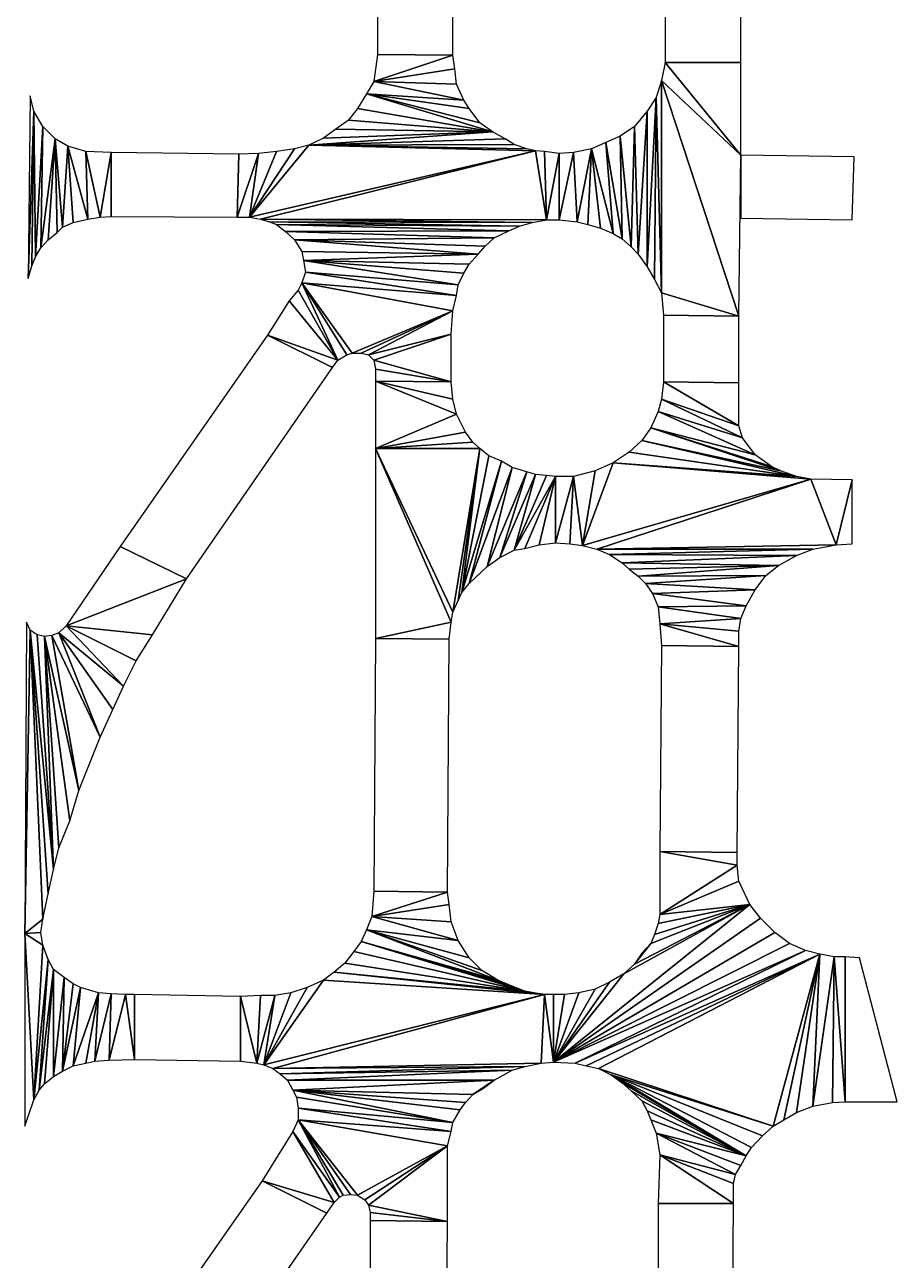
# Model space of a CAD drawing. Extents: x -35426929 to -35396731, y 11996534 to 12011444.
# Drawn here: x -35415083 to -35413733, y 12005735 to 12007647 of the extents above; entities that cross this region are included whole.
import ezdxf

# ---------------------------------------------------------------- set-up
doc = ezdxf.new("R2010")
doc.units = 0

msp = doc.modelspace()

# ---------------------------------------------------------------- linework, layer by layer
at = {"layer": 'mg_to_dxf', "color": 52}
for points in [[(-35414537.46, 12007703.58), (-35414537.46, 12007600.57), (-35414420.53, 12007599.18), (-35414420.53, 12007702.19)], [(-35414092.01, 12007692.44), (-35414092.01, 12007588.04), (-35413975.08, 12007588.04), (-35413975.08, 12007692.44)], [(-35414543.03, 12007558.81), (-35414543.03, 12007558.81), (-35414420.53, 12007599.18), (-35414537.46, 12007600.57)], [(-35414543.03, 12007558.81), (-35414543.03, 12007558.81), (-35414417.74, 12007578.29), (-35414420.53, 12007599.18)], [(-35414097.57, 12007560.2), (-35414097.57, 12007560.2), (-35413975.08, 12007444.66), (-35414092.01, 12007588.04)], [(-35414092.01, 12007588.04), (-35414092.01, 12007588.04), (-35413975.08, 12007444.66), (-35413975.08, 12007588.04)], [(-35414414.96, 12007554.63), (-35414414.96, 12007554.63), (-35414417.74, 12007578.29), (-35414543.03, 12007558.81)], [(-35414403.82, 12007529.57), (-35414403.82, 12007529.57), (-35414543.03, 12007558.81), (-35414554.16, 12007539.32)], [(-35414403.82, 12007529.57), (-35414403.82, 12007529.57), (-35414414.96, 12007554.63), (-35414543.03, 12007558.81)], [(-35414105.93, 12007533.75), (-35414105.93, 12007533.75), (-35414097.57, 12007231.68), (-35414097.57, 12007560.2)], [(-35414097.57, 12007560.2), (-35414097.57, 12007560.2), (-35413977.86, 12007195.48), (-35413975.08, 12007444.66)], [(-35414097.57, 12007231.68), (-35414097.57, 12007231.68), (-35413977.86, 12007195.48), (-35414097.57, 12007560.2)], [(-35415069.22, 12007512.87), (-35415069.22, 12007512.87), (-35415074.78, 12007536.53), (-35415077.57, 12007253.95)], [(-35414359.28, 12007480.85), (-35414359.28, 12007480.85), (-35414554.16, 12007539.32), (-35414568.08, 12007517.05)], [(-35414395.47, 12007517.05), (-35414395.47, 12007517.05), (-35414403.82, 12007529.57), (-35414554.16, 12007539.32)], [(-35414378.77, 12007494.77), (-35414378.77, 12007494.77), (-35414395.47, 12007517.05), (-35414554.16, 12007539.32)], [(-35414359.28, 12007480.85), (-35414359.28, 12007480.85), (-35414378.77, 12007494.77), (-35414554.16, 12007539.32)], [(-35414119.85, 12007272.05), (-35414119.85, 12007272.05), (-35414105.93, 12007533.75), (-35414119.85, 12007512.87)], [(-35414119.85, 12007272.05), (-35414119.85, 12007272.05), (-35414108.71, 12007252.56), (-35414105.93, 12007533.75)], [(-35414108.71, 12007252.56), (-35414108.71, 12007252.56), (-35414097.57, 12007231.68), (-35414105.93, 12007533.75)], [(-35415069.22, 12007512.87), (-35415069.22, 12007512.87), (-35415077.57, 12007253.95), (-35415072, 12007273.44)], [(-35415066.43, 12007287.36), (-35415066.43, 12007287.36), (-35415069.22, 12007512.87), (-35415072, 12007273.44)], [(-35415055.3, 12007489.2), (-35415055.3, 12007489.2), (-35415069.22, 12007512.87), (-35415066.43, 12007287.36)], [(-35414359.28, 12007480.85), (-35414359.28, 12007480.85), (-35414568.08, 12007517.05), (-35414582, 12007498.95)], [(-35414133.77, 12007291.54), (-35414133.77, 12007291.54), (-35414119.85, 12007512.87), (-35414139.34, 12007489.2)], [(-35414133.77, 12007291.54), (-35414133.77, 12007291.54), (-35414119.85, 12007272.05), (-35414119.85, 12007512.87)], [(-35415066.43, 12007287.36), (-35415066.43, 12007287.36), (-35415058.08, 12007301.28), (-35415055.3, 12007489.2)], [(-35415035.81, 12007469.72), (-35415035.81, 12007469.72), (-35415055.3, 12007489.2), (-35415058.08, 12007301.28)], [(-35414359.28, 12007480.85), (-35414359.28, 12007480.85), (-35414601.49, 12007485.03), (-35414620.98, 12007471.11)], [(-35414359.28, 12007480.85), (-35414359.28, 12007480.85), (-35414582, 12007498.95), (-35414601.49, 12007485.03)], [(-35414144.9, 12007302.67), (-35414144.9, 12007302.67), (-35414139.34, 12007489.2), (-35414161.61, 12007473.89)], [(-35414144.9, 12007302.67), (-35414144.9, 12007302.67), (-35414133.77, 12007291.54), (-35414139.34, 12007489.2)], [(-35415046.94, 12007313.81), (-35415046.94, 12007313.81), (-35415035.81, 12007469.72), (-35415058.08, 12007301.28)], [(-35415046.94, 12007313.81), (-35415046.94, 12007313.81), (-35415033.02, 12007324.94), (-35415035.81, 12007469.72)], [(-35415024.67, 12007333.3), (-35415024.67, 12007333.3), (-35415016.32, 12007458.58), (-35415035.81, 12007469.72)], [(-35415035.81, 12007469.72), (-35415035.81, 12007469.72), (-35415033.02, 12007324.94), (-35415024.67, 12007333.3)], [(-35414643.25, 12007459.97), (-35414643.25, 12007459.97), (-35414359.28, 12007480.85), (-35414620.98, 12007471.11)], [(-35414643.25, 12007459.97), (-35414643.25, 12007459.97), (-35414339.79, 12007469.72), (-35414359.28, 12007480.85)], [(-35414325.87, 12007461.36), (-35414325.87, 12007461.36), (-35414339.79, 12007469.72), (-35414643.25, 12007459.97)], [(-35414158.82, 12007315.2), (-35414158.82, 12007315.2), (-35414161.61, 12007473.89), (-35414183.88, 12007464.15)], [(-35414158.82, 12007315.2), (-35414158.82, 12007315.2), (-35414144.9, 12007302.67), (-35414161.61, 12007473.89)], [(-35415024.67, 12007333.3), (-35415024.67, 12007333.3), (-35415007.97, 12007340.26), (-35415016.32, 12007458.58)], [(-35414985.69, 12007345.82), (-35414985.69, 12007345.82), (-35414988.48, 12007450.23), (-35415016.32, 12007458.58)], [(-35415007.97, 12007340.26), (-35415007.97, 12007340.26), (-35414985.69, 12007345.82), (-35415016.32, 12007458.58)], [(-35414966.21, 12007348.61), (-35414966.21, 12007348.61), (-35414949.5, 12007448.84), (-35414988.48, 12007450.23)], [(-35414985.69, 12007345.82), (-35414985.69, 12007345.82), (-35414966.21, 12007348.61), (-35414988.48, 12007450.23)], [(-35414966.21, 12007348.61), (-35414966.21, 12007348.61), (-35414949.5, 12007350), (-35414949.5, 12007448.84)], [(-35414751.83, 12007446.05), (-35414949.5, 12007448.84), (-35414949.5, 12007350), (-35414754.62, 12007348.61)], [(-35414721.21, 12007447.44), (-35414721.21, 12007447.44), (-35414754.62, 12007348.61), (-35414735.13, 12007348.61)], [(-35414721.21, 12007447.44), (-35414721.21, 12007447.44), (-35414751.83, 12007446.05), (-35414754.62, 12007348.61)], [(-35414735.13, 12007348.61), (-35414735.13, 12007348.61), (-35414643.25, 12007459.97), (-35414665.53, 12007454.4)], [(-35414735.13, 12007348.61), (-35414735.13, 12007348.61), (-35414292.46, 12007451.62), (-35414643.25, 12007459.97)], [(-35414735.13, 12007348.61), (-35414735.13, 12007348.61), (-35414665.53, 12007454.4), (-35414693.37, 12007450.23)], [(-35414735.13, 12007348.61), (-35414735.13, 12007348.61), (-35414718.42, 12007345.82), (-35414292.46, 12007451.62)], [(-35414721.21, 12007447.44), (-35414721.21, 12007447.44), (-35414735.13, 12007348.61), (-35414693.37, 12007450.23)], [(-35414718.42, 12007345.82), (-35414718.42, 12007345.82), (-35414275.76, 12007344.43), (-35414292.46, 12007451.62)], [(-35414306.38, 12007454.4), (-35414306.38, 12007454.4), (-35414325.87, 12007461.36), (-35414643.25, 12007459.97)], [(-35414292.46, 12007451.62), (-35414292.46, 12007451.62), (-35414306.38, 12007454.4), (-35414643.25, 12007459.97)], [(-35414292.46, 12007451.62), (-35414292.46, 12007451.62), (-35414275.76, 12007344.43), (-35414278.54, 12007450.23)], [(-35414275.76, 12007344.43), (-35414275.76, 12007344.43), (-35414256.27, 12007447.44), (-35414278.54, 12007450.23)], [(-35414275.76, 12007344.43), (-35414275.76, 12007344.43), (-35414256.27, 12007344.43), (-35414256.27, 12007447.44)], [(-35414233.99, 12007448.84), (-35414233.99, 12007448.84), (-35414256.27, 12007344.43), (-35414228.43, 12007341.65)], [(-35414233.99, 12007448.84), (-35414233.99, 12007448.84), (-35414256.27, 12007447.44), (-35414256.27, 12007344.43)], [(-35414206.15, 12007454.4), (-35414206.15, 12007454.4), (-35414233.99, 12007448.84), (-35414228.43, 12007341.65)], [(-35414206.15, 12007454.4), (-35414206.15, 12007454.4), (-35414228.43, 12007341.65), (-35414211.72, 12007337.47)], [(-35414192.23, 12007331.9), (-35414192.23, 12007331.9), (-35414206.15, 12007454.4), (-35414211.72, 12007337.47)], [(-35414172.74, 12007323.55), (-35414172.74, 12007323.55), (-35414183.88, 12007464.15), (-35414206.15, 12007454.4)], [(-35414192.23, 12007331.9), (-35414192.23, 12007331.9), (-35414172.74, 12007323.55), (-35414206.15, 12007454.4)], [(-35414172.74, 12007323.55), (-35414172.74, 12007323.55), (-35414158.82, 12007315.2), (-35414183.88, 12007464.15)], [(-35413975.08, 12007347.22), (-35413802.46, 12007344.43), (-35413799.68, 12007441.88), (-35413975.08, 12007444.66)], [(-35414298.03, 12007340.26), (-35414298.03, 12007340.26), (-35414718.42, 12007345.82), (-35414704.5, 12007341.65)], [(-35414298.03, 12007340.26), (-35414298.03, 12007340.26), (-35414275.76, 12007344.43), (-35414718.42, 12007345.82)], [(-35414317.52, 12007334.69), (-35414317.52, 12007334.69), (-35414704.5, 12007341.65), (-35414693.37, 12007337.47)], [(-35414317.52, 12007334.69), (-35414317.52, 12007334.69), (-35414298.03, 12007340.26), (-35414704.5, 12007341.65)], [(-35414334.22, 12007327.73), (-35414334.22, 12007327.73), (-35414693.37, 12007337.47), (-35414679.45, 12007326.34)], [(-35414334.22, 12007327.73), (-35414334.22, 12007327.73), (-35414317.52, 12007334.69), (-35414693.37, 12007337.47)], [(-35414356.49, 12007316.59), (-35414356.49, 12007316.59), (-35414334.22, 12007327.73), (-35414679.45, 12007326.34)], [(-35414356.49, 12007316.59), (-35414356.49, 12007316.59), (-35414679.45, 12007326.34), (-35414665.53, 12007313.81)], [(-35414370.41, 12007304.06), (-35414370.41, 12007304.06), (-35414356.49, 12007316.59), (-35414665.53, 12007313.81)], [(-35414381.55, 12007291.54), (-35414381.55, 12007291.54), (-35414665.53, 12007313.81), (-35414654.39, 12007295.71)], [(-35414665.53, 12007313.81), (-35414665.53, 12007313.81), (-35414381.55, 12007291.54), (-35414370.41, 12007304.06)], [(-35414651.61, 12007281.79), (-35414651.61, 12007281.79), (-35414381.55, 12007291.54), (-35414654.39, 12007295.71)], [(-35414395.47, 12007276.22), (-35414395.47, 12007276.22), (-35414381.55, 12007291.54), (-35414651.61, 12007281.79)], [(-35414651.61, 12007281.79), (-35414651.61, 12007281.79), (-35414412.17, 12007244.21), (-35414403.82, 12007262.3)], [(-35414651.61, 12007281.79), (-35414651.61, 12007281.79), (-35414648.82, 12007263.69), (-35414412.17, 12007244.21)], [(-35414395.47, 12007276.22), (-35414395.47, 12007276.22), (-35414651.61, 12007281.79), (-35414403.82, 12007262.3)], [(-35414654.39, 12007246.99), (-35414654.39, 12007246.99), (-35414414.96, 12007227.5), (-35414648.82, 12007263.69)], [(-35414648.82, 12007263.69), (-35414648.82, 12007263.69), (-35414414.96, 12007227.5), (-35414412.17, 12007244.21)], [(-35414654.39, 12007246.99), (-35414654.39, 12007246.99), (-35414659.96, 12007235.85), (-35414598.71, 12007127.28)], [(-35414420.53, 12007203.84), (-35414420.53, 12007203.84), (-35414414.96, 12007227.5), (-35414654.39, 12007246.99)], [(-35414654.39, 12007246.99), (-35414654.39, 12007246.99), (-35414598.71, 12007127.28), (-35414584.79, 12007135.63)], [(-35414420.53, 12007203.84), (-35414420.53, 12007203.84), (-35414654.39, 12007246.99), (-35414576.44, 12007138.41)], [(-35414576.44, 12007138.41), (-35414576.44, 12007138.41), (-35414654.39, 12007246.99), (-35414584.79, 12007135.63)], [(-35414598.71, 12007127.28), (-35414598.71, 12007127.28), (-35414673.88, 12007219.15), (-35414707.29, 12007166.25)], [(-35414659.96, 12007235.85), (-35414659.96, 12007235.85), (-35414673.88, 12007219.15), (-35414598.71, 12007127.28)], [(-35414097.57, 12007231.68), (-35414097.57, 12007231.68), (-35414094.79, 12007196.88), (-35413977.86, 12007195.48)], [(-35414562.51, 12007138.41), (-35414562.51, 12007138.41), (-35414420.53, 12007203.84), (-35414576.44, 12007138.41)], [(-35414551.38, 12007135.63), (-35414551.38, 12007135.63), (-35414420.53, 12007203.84), (-35414562.51, 12007138.41)], [(-35414423.31, 12007167.64), (-35414423.31, 12007167.64), (-35414420.53, 12007203.84), (-35414551.38, 12007135.63)], [(-35414094.79, 12007196.88), (-35414094.79, 12007093.87), (-35413977.86, 12007092.47), (-35413977.86, 12007195.48)], [(-35414707.29, 12007166.25), (-35414935.58, 12006839.12), (-35414832.57, 12006789.01), (-35414607.06, 12007116.14)], [(-35414598.71, 12007127.28), (-35414598.71, 12007127.28), (-35414707.29, 12007166.25), (-35414607.06, 12007116.14)], [(-35414543.03, 12007127.28), (-35414543.03, 12007127.28), (-35414423.31, 12007167.64), (-35414551.38, 12007135.63)], [(-35414423.31, 12007093.87), (-35414423.31, 12007093.87), (-35414423.31, 12007167.64), (-35414543.03, 12007127.28)], [(-35414540.24, 12007113.35), (-35414540.24, 12007113.35), (-35414423.31, 12007093.87), (-35414543.03, 12007127.28)], [(-35414540.24, 12007113.35), (-35414540.24, 12007113.35), (-35414540.24, 12007095.26), (-35414423.31, 12007093.87)], [(-35414540.24, 12007095.26), (-35414540.24, 12007095.26), (-35414540.24, 12006990.86), (-35414414.96, 12007043.75)], [(-35414420.53, 12007067.42), (-35414420.53, 12007067.42), (-35414423.31, 12007093.87), (-35414540.24, 12007095.26)], [(-35414420.53, 12007067.42), (-35414420.53, 12007067.42), (-35414540.24, 12007095.26), (-35414414.96, 12007043.75)], [(-35413977.86, 12007025.66), (-35413977.86, 12007025.66), (-35414094.79, 12007093.87), (-35414097.57, 12007067.42)], [(-35413977.86, 12007025.66), (-35413977.86, 12007025.66), (-35413977.86, 12007092.47), (-35414094.79, 12007093.87)], [(-35413972.29, 12007007.56), (-35413972.29, 12007007.56), (-35414097.57, 12007067.42), (-35414103.14, 12007047.93)], [(-35413972.29, 12007007.56), (-35413972.29, 12007007.56), (-35413977.86, 12007025.66), (-35414097.57, 12007067.42)], [(-35413952.8, 12006981.11), (-35413952.8, 12006981.11), (-35414103.14, 12007047.93), (-35414114.28, 12007022.87)], [(-35413952.8, 12006981.11), (-35413952.8, 12006981.11), (-35413972.29, 12007007.56), (-35414103.14, 12007047.93)], [(-35414414.96, 12007043.75), (-35414414.96, 12007043.75), (-35414540.24, 12006990.86), (-35414401.04, 12007015.91)], [(-35414401.04, 12007015.91), (-35414401.04, 12007015.91), (-35414540.24, 12006990.86), (-35414389.9, 12007000.6)], [(-35413913.83, 12006956.05), (-35413913.83, 12006956.05), (-35414114.28, 12007022.87), (-35414128.2, 12007003.38)], [(-35413927.75, 12006963.01), (-35413927.75, 12006963.01), (-35413952.8, 12006981.11), (-35414114.28, 12007022.87)], [(-35413913.83, 12006956.05), (-35413913.83, 12006956.05), (-35413927.75, 12006963.01), (-35414114.28, 12007022.87)], [(-35414389.9, 12007000.6), (-35414389.9, 12007000.6), (-35414540.24, 12006990.86), (-35414378.77, 12006990.86)], [(-35414540.24, 12006990.86), (-35414540.24, 12006990.86), (-35414540.24, 12006697.14), (-35414423.31, 12006722.19)], [(-35414378.77, 12006990.86), (-35414378.77, 12006990.86), (-35414540.24, 12006990.86), (-35414420.53, 12006737.5)], [(-35414420.53, 12006737.5), (-35414420.53, 12006737.5), (-35414540.24, 12006990.86), (-35414423.31, 12006722.19)], [(-35414412.17, 12006755.6), (-35414412.17, 12006755.6), (-35414378.77, 12006990.86), (-35414420.53, 12006737.5)], [(-35414378.77, 12006990.86), (-35414378.77, 12006990.86), (-35414412.17, 12006755.6), (-35414406.61, 12006768.13)], [(-35414364.85, 12006979.72), (-35414364.85, 12006979.72), (-35414378.77, 12006990.86), (-35414406.61, 12006768.13)], [(-35413888.77, 12006947.7), (-35413888.77, 12006947.7), (-35414128.2, 12007003.38), (-35414147.69, 12006985.29)], [(-35413888.77, 12006947.7), (-35413888.77, 12006947.7), (-35413913.83, 12006956.05), (-35414128.2, 12007003.38)], [(-35414406.61, 12006768.13), (-35414406.61, 12006768.13), (-35414345.36, 12006971.37), (-35414364.85, 12006979.72)], [(-35414395.47, 12006782.05), (-35414395.47, 12006782.05), (-35414345.36, 12006971.37), (-35414406.61, 12006768.13)], [(-35414328.65, 12006961.62), (-35414328.65, 12006961.62), (-35414345.36, 12006971.37), (-35414395.47, 12006782.05)], [(-35414220.07, 12006840.52), (-35414220.07, 12006840.52), (-35414172.74, 12006968.58), (-35414200.59, 12006956.05)], [(-35413866.5, 12006943.53), (-35413866.5, 12006943.53), (-35414172.74, 12006968.58), (-35414220.07, 12006840.52)], [(-35413888.77, 12006947.7), (-35413888.77, 12006947.7), (-35414147.69, 12006985.29), (-35414172.74, 12006968.58)], [(-35413866.5, 12006943.53), (-35413866.5, 12006943.53), (-35413888.77, 12006947.7), (-35414172.74, 12006968.58)], [(-35414367.63, 12006808.5), (-35414367.63, 12006808.5), (-35414328.65, 12006961.62), (-35414395.47, 12006782.05)], [(-35414306.38, 12006954.66), (-35414306.38, 12006954.66), (-35414328.65, 12006961.62), (-35414367.63, 12006808.5)], [(-35414348.14, 12006822.42), (-35414348.14, 12006822.42), (-35414306.38, 12006954.66), (-35414367.63, 12006808.5)], [(-35414292.46, 12006950.49), (-35414292.46, 12006950.49), (-35414306.38, 12006954.66), (-35414348.14, 12006822.42)], [(-35414325.87, 12006833.56), (-35414325.87, 12006833.56), (-35414292.46, 12006950.49), (-35414348.14, 12006822.42)], [(-35414325.87, 12006833.56), (-35414325.87, 12006833.56), (-35414275.76, 12006949.09), (-35414292.46, 12006950.49)], [(-35414220.07, 12006840.52), (-35414220.07, 12006840.52), (-35414200.59, 12006956.05), (-35414233.99, 12006947.7)], [(-35414261.83, 12006947.7), (-35414261.83, 12006947.7), (-35414275.76, 12006949.09), (-35414325.87, 12006833.56)], [(-35414309.16, 12006836.34), (-35414309.16, 12006836.34), (-35414261.83, 12006947.7), (-35414325.87, 12006833.56)], [(-35414261.83, 12006947.7), (-35414261.83, 12006947.7), (-35414309.16, 12006836.34), (-35414286.89, 12006841.91)], [(-35414286.89, 12006841.91), (-35414286.89, 12006841.91), (-35414261.83, 12006844.69), (-35414261.83, 12006947.7)], [(-35414233.99, 12006947.7), (-35414233.99, 12006947.7), (-35414261.83, 12006844.69), (-35414239.56, 12006843.3)], [(-35414233.99, 12006947.7), (-35414233.99, 12006947.7), (-35414261.83, 12006947.7), (-35414261.83, 12006844.69)], [(-35414220.07, 12006840.52), (-35414220.07, 12006840.52), (-35414233.99, 12006947.7), (-35414239.56, 12006843.3)], [(-35414197.8, 12006834.95), (-35414197.8, 12006834.95), (-35413866.5, 12006943.53), (-35414220.07, 12006840.52)], [(-35414197.8, 12006834.95), (-35414197.8, 12006834.95), (-35413827.52, 12006841.91), (-35413866.5, 12006943.53)], [(-35413827.52, 12006841.91), (-35413827.52, 12006841.91), (-35413802.46, 12006942.13), (-35413866.5, 12006943.53)], [(-35413827.52, 12006841.91), (-35413827.52, 12006841.91), (-35413802.46, 12006843.3), (-35413802.46, 12006942.13)], [(-35415019.1, 12006716.62), (-35415019.1, 12006716.62), (-35414832.57, 12006789.01), (-35414935.58, 12006839.12)], [(-35413863.71, 12006834.95), (-35413863.71, 12006834.95), (-35413827.52, 12006841.91), (-35414197.8, 12006834.95)], [(-35413863.71, 12006834.95), (-35413863.71, 12006834.95), (-35414197.8, 12006834.95), (-35414178.31, 12006826.6)], [(-35413888.77, 12006825.2), (-35413888.77, 12006825.2), (-35413863.71, 12006834.95), (-35414178.31, 12006826.6)], [(-35413888.77, 12006825.2), (-35413888.77, 12006825.2), (-35414178.31, 12006826.6), (-35414158.82, 12006814.07)], [(-35413916.61, 12006809.89), (-35413916.61, 12006809.89), (-35413888.77, 12006825.2), (-35414158.82, 12006814.07)], [(-35413916.61, 12006809.89), (-35413916.61, 12006809.89), (-35414158.82, 12006814.07), (-35414147.69, 12006804.32)], [(-35413916.61, 12006809.89), (-35413916.61, 12006809.89), (-35414147.69, 12006804.32), (-35414133.77, 12006793.19)], [(-35413936.1, 12006794.58), (-35413936.1, 12006794.58), (-35413916.61, 12006809.89), (-35414133.77, 12006793.19)], [(-35415019.1, 12006716.62), (-35415019.1, 12006716.62), (-35414885.47, 12006702.7), (-35414832.57, 12006789.01)], [(-35413936.1, 12006794.58), (-35413936.1, 12006794.58), (-35414133.77, 12006793.19), (-35414122.63, 12006782.05)], [(-35413952.8, 12006772.31), (-35413952.8, 12006772.31), (-35413936.1, 12006794.58), (-35414122.63, 12006782.05)], [(-35413952.8, 12006772.31), (-35413952.8, 12006772.31), (-35414122.63, 12006782.05), (-35414111.5, 12006766.74)], [(-35413966.72, 12006747.25), (-35413966.72, 12006747.25), (-35413952.8, 12006772.31), (-35414111.5, 12006766.74)], [(-35413966.72, 12006747.25), (-35413966.72, 12006747.25), (-35414111.5, 12006766.74), (-35414103.14, 12006745.86)], [(-35413975.08, 12006727.76), (-35413975.08, 12006727.76), (-35413966.72, 12006747.25), (-35414103.14, 12006745.86)], [(-35413975.08, 12006727.76), (-35413975.08, 12006727.76), (-35414103.14, 12006745.86), (-35414100.36, 12006719.41)], [(-35415074.78, 12006709.66), (-35415074.78, 12006709.66), (-35415080.35, 12006722.19), (-35415083.14, 12006240.55)], [(-35414423.31, 12006722.19), (-35414423.31, 12006722.19), (-35414540.24, 12006697.14), (-35414426.1, 12006695.74)], [(-35413975.08, 12006727.76), (-35413975.08, 12006727.76), (-35414100.36, 12006719.41), (-35413977.86, 12006708.27)], [(-35415074.78, 12006709.66), (-35415074.78, 12006709.66), (-35415083.14, 12006240.55), (-35415055.3, 12006262.82)], [(-35415038.59, 12006339.38), (-35415038.59, 12006339.38), (-35415074.78, 12006709.66), (-35415046.94, 12006301.8)], [(-35415046.94, 12006301.8), (-35415046.94, 12006301.8), (-35415074.78, 12006709.66), (-35415055.3, 12006262.82)], [(-35415063.65, 12006702.7), (-35415063.65, 12006702.7), (-35415074.78, 12006709.66), (-35415038.59, 12006339.38)], [(-35415038.59, 12006339.38), (-35415038.59, 12006339.38), (-35415052.51, 12006699.92), (-35415063.65, 12006702.7)], [(-35415041.38, 12006701.31), (-35415041.38, 12006701.31), (-35415052.51, 12006699.92), (-35414999.61, 12006461.88)], [(-35415041.38, 12006701.31), (-35415041.38, 12006701.31), (-35414966.21, 12006544.01), (-35415030.24, 12006705.49)], [(-35414999.61, 12006461.88), (-35414999.61, 12006461.88), (-35414966.21, 12006544.01), (-35415041.38, 12006701.31)], [(-35415030.24, 12006705.49), (-35415030.24, 12006705.49), (-35414930.01, 12006623.36), (-35415019.1, 12006716.62)], [(-35414946.72, 12006587.16), (-35414946.72, 12006587.16), (-35414930.01, 12006623.36), (-35415030.24, 12006705.49)], [(-35414966.21, 12006544.01), (-35414966.21, 12006544.01), (-35414946.72, 12006587.16), (-35415030.24, 12006705.49)], [(-35414910.52, 12006662.33), (-35414910.52, 12006662.33), (-35414885.47, 12006702.7), (-35415019.1, 12006716.62)], [(-35414930.01, 12006623.36), (-35414930.01, 12006623.36), (-35414910.52, 12006662.33), (-35415019.1, 12006716.62)], [(-35414100.36, 12006719.41), (-35414100.36, 12006719.41), (-35413977.86, 12006684.61), (-35413977.86, 12006708.27)], [(-35414100.36, 12006719.41), (-35414100.36, 12006719.41), (-35414097.57, 12006686), (-35413977.86, 12006684.61)], [(-35415013.53, 12006414.55), (-35415013.53, 12006414.55), (-35414999.61, 12006461.88), (-35415052.51, 12006699.92)], [(-35415030.24, 12006372.79), (-35415030.24, 12006372.79), (-35415013.53, 12006414.55), (-35415052.51, 12006699.92)], [(-35415030.24, 12006372.79), (-35415030.24, 12006372.79), (-35415052.51, 12006699.92), (-35415038.59, 12006339.38)], [(-35414540.24, 12006697.14), (-35414543.03, 12006305.97), (-35414428.88, 12006304.58), (-35414426.1, 12006695.74)], [(-35413980.64, 12006365.83), (-35413977.86, 12006684.61), (-35414097.57, 12006686), (-35414100.36, 12006367.22)], [(-35413980.64, 12006346.34), (-35413980.64, 12006346.34), (-35414100.36, 12006367.22), (-35414100.36, 12006269.78)], [(-35413980.64, 12006346.34), (-35413980.64, 12006346.34), (-35413980.64, 12006365.83), (-35414100.36, 12006367.22)], [(-35413977.86, 12006321.29), (-35413977.86, 12006321.29), (-35413980.64, 12006346.34), (-35414100.36, 12006269.78)], [(-35414100.36, 12006269.78), (-35414100.36, 12006269.78), (-35413961.16, 12006285.09), (-35413977.86, 12006321.29)], [(-35414545.81, 12006267), (-35414545.81, 12006267), (-35414428.88, 12006304.58), (-35414543.03, 12006305.97)], [(-35414545.81, 12006267), (-35414545.81, 12006267), (-35414426.1, 12006285.09), (-35414428.88, 12006304.58)], [(-35414423.31, 12006258.64), (-35414423.31, 12006258.64), (-35414426.1, 12006285.09), (-35414545.81, 12006267)], [(-35414264.62, 12006041.49), (-35414264.62, 12006041.49), (-35413944.45, 12006264.21), (-35413961.16, 12006285.09)], [(-35414264.62, 12006041.49), (-35414264.62, 12006041.49), (-35413961.16, 12006285.09), (-35414156.04, 12006177.91)], [(-35414156.04, 12006177.91), (-35414156.04, 12006177.91), (-35413961.16, 12006285.09), (-35414139.34, 12006193.22)], [(-35413961.16, 12006285.09), (-35413961.16, 12006285.09), (-35414114.28, 12006225.24), (-35414139.34, 12006193.22)], [(-35413961.16, 12006285.09), (-35413961.16, 12006285.09), (-35414108.71, 12006239.16), (-35414114.28, 12006225.24)], [(-35413961.16, 12006285.09), (-35413961.16, 12006285.09), (-35414103.14, 12006255.86), (-35414108.71, 12006239.16)], [(-35413961.16, 12006285.09), (-35413961.16, 12006285.09), (-35414100.36, 12006269.78), (-35414103.14, 12006255.86)], [(-35415055.3, 12006262.82), (-35415055.3, 12006262.82), (-35415083.14, 12006240.55), (-35415058.08, 12006241.94)], [(-35414412.17, 12006229.41), (-35414412.17, 12006229.41), (-35414545.81, 12006267), (-35414554.16, 12006246.12)], [(-35414412.17, 12006229.41), (-35414412.17, 12006229.41), (-35414423.31, 12006258.64), (-35414545.81, 12006267)], [(-35414264.62, 12006041.49), (-35414264.62, 12006041.49), (-35413922.18, 12006241.94), (-35413944.45, 12006264.21)], [(-35414350.93, 12006168.16), (-35414350.93, 12006168.16), (-35414554.16, 12006246.12), (-35414562.51, 12006228.02)], [(-35414395.47, 12006202.96), (-35414395.47, 12006202.96), (-35414412.17, 12006229.41), (-35414554.16, 12006246.12)], [(-35414375.98, 12006183.47), (-35414375.98, 12006183.47), (-35414395.47, 12006202.96), (-35414554.16, 12006246.12)], [(-35414350.93, 12006168.16), (-35414350.93, 12006168.16), (-35414375.98, 12006183.47), (-35414554.16, 12006246.12)], [(-35415055.3, 12006222.45), (-35415055.3, 12006222.45), (-35415058.08, 12006241.94), (-35415083.14, 12006240.55)], [(-35415069.22, 12005983.02), (-35415069.22, 12005983.02), (-35415083.14, 12006240.55), (-35415083.14, 12005942.65)], [(-35415055.3, 12006222.45), (-35415055.3, 12006222.45), (-35415083.14, 12006240.55), (-35415069.22, 12005983.02)], [(-35414309.16, 12006151.46), (-35414309.16, 12006151.46), (-35414562.51, 12006228.02), (-35414573.65, 12006212.71)], [(-35414334.22, 12006161.2), (-35414334.22, 12006161.2), (-35414350.93, 12006168.16), (-35414562.51, 12006228.02)], [(-35414309.16, 12006151.46), (-35414309.16, 12006151.46), (-35414334.22, 12006161.2), (-35414562.51, 12006228.02)], [(-35414264.62, 12006041.49), (-35414264.62, 12006041.49), (-35413899.91, 12006225.24), (-35413922.18, 12006241.94)], [(-35414264.62, 12006041.49), (-35414264.62, 12006041.49), (-35413874.85, 12006214.1), (-35413899.91, 12006225.24)], [(-35414114.28, 12006225.24), (-35414114.28, 12006225.24), (-35414128.2, 12006209.92), (-35414139.34, 12006193.22)], [(-35415046.94, 12006200.18), (-35415046.94, 12006200.18), (-35415055.3, 12006222.45), (-35415069.22, 12005983.02)], [(-35414309.16, 12006151.46), (-35414309.16, 12006151.46), (-35414573.65, 12006212.71), (-35414587.57, 12006194.61)], [(-35414264.62, 12006041.49), (-35414264.62, 12006041.49), (-35414231.21, 12006040.09), (-35413874.85, 12006214.1)], [(-35413874.85, 12006214.1), (-35413874.85, 12006214.1), (-35414231.21, 12006040.09), (-35413852.58, 12006208.53)], [(-35414231.21, 12006040.09), (-35414231.21, 12006040.09), (-35414214.51, 12006035.92), (-35413852.58, 12006208.53)], [(-35413852.58, 12006208.53), (-35413852.58, 12006208.53), (-35414214.51, 12006035.92), (-35414195.02, 12006031.74)], [(-35413852.58, 12006208.53), (-35413852.58, 12006208.53), (-35414195.02, 12006031.74), (-35413924.96, 12005942.65)], [(-35413852.58, 12006208.53), (-35413852.58, 12006208.53), (-35413924.96, 12005942.65), (-35413908.26, 12005952.4)], [(-35413852.58, 12006208.53), (-35413852.58, 12006208.53), (-35413908.26, 12005952.4), (-35413888.77, 12005963.53)], [(-35413852.58, 12006208.53), (-35413852.58, 12006208.53), (-35413888.77, 12005963.53), (-35413863.71, 12005973.28)], [(-35413852.58, 12006208.53), (-35413852.58, 12006208.53), (-35413863.71, 12005973.28), (-35413830.3, 12006204.35)], [(-35413830.3, 12006204.35), (-35413830.3, 12006204.35), (-35413863.71, 12005973.28), (-35413833.09, 12005978.85)], [(-35413833.09, 12005978.85), (-35413833.09, 12005978.85), (-35413813.6, 12005980.24), (-35413830.3, 12006204.35)], [(-35413830.3, 12006204.35), (-35413830.3, 12006204.35), (-35413813.6, 12005980.24), (-35413813.6, 12006204.35)], [(-35413813.6, 12005980.24), (-35413732.86, 12005980.24), (-35413791.33, 12006202.96), (-35413813.6, 12006204.35)], [(-35415046.94, 12006200.18), (-35415046.94, 12006200.18), (-35415069.22, 12005983.02), (-35415060.86, 12005998.33)], [(-35415038.59, 12006184.87), (-35415038.59, 12006184.87), (-35415046.94, 12006200.18), (-35415060.86, 12005998.33)], [(-35415038.59, 12006184.87), (-35415038.59, 12006184.87), (-35415060.86, 12005998.33), (-35415052.51, 12006008.08)], [(-35415038.59, 12006019.21), (-35415038.59, 12006019.21), (-35415038.59, 12006184.87), (-35415052.51, 12006008.08)], [(-35415021.89, 12006172.34), (-35415021.89, 12006172.34), (-35415038.59, 12006184.87), (-35415038.59, 12006019.21)], [(-35414309.16, 12006151.46), (-35414309.16, 12006151.46), (-35414587.57, 12006194.61), (-35414604.28, 12006180.69)], [(-35415024.67, 12006027.57), (-35415024.67, 12006027.57), (-35415021.89, 12006172.34), (-35415038.59, 12006019.21)], [(-35415007.97, 12006162.59), (-35415007.97, 12006162.59), (-35415021.89, 12006172.34), (-35415024.67, 12006027.57)], [(-35414712.85, 12006037.31), (-35414712.85, 12006037.31), (-35414620.98, 12006168.16), (-35414646.04, 12006157.03)], [(-35414712.85, 12006037.31), (-35414712.85, 12006037.31), (-35414278.54, 12006145.89), (-35414620.98, 12006168.16)], [(-35414620.98, 12006168.16), (-35414620.98, 12006168.16), (-35414278.54, 12006145.89), (-35414604.28, 12006180.69)], [(-35414295.24, 12006148.67), (-35414295.24, 12006148.67), (-35414309.16, 12006151.46), (-35414604.28, 12006180.69)], [(-35414278.54, 12006145.89), (-35414278.54, 12006145.89), (-35414295.24, 12006148.67), (-35414604.28, 12006180.69)], [(-35414264.62, 12006041.49), (-35414264.62, 12006041.49), (-35414156.04, 12006177.91), (-35414178.31, 12006165.38)], [(-35414996.83, 12006157.03), (-35414996.83, 12006157.03), (-35415007.97, 12006162.59), (-35415024.67, 12006027.57)], [(-35414996.83, 12006157.03), (-35414996.83, 12006157.03), (-35415024.67, 12006027.57), (-35415007.97, 12006035.92)], [(-35414968.99, 12006148.67), (-35414968.99, 12006148.67), (-35414996.83, 12006157.03), (-35415007.97, 12006035.92)], [(-35414968.99, 12006148.67), (-35414968.99, 12006148.67), (-35415007.97, 12006035.92), (-35414988.48, 12006040.09)], [(-35414974.56, 12006042.88), (-35414974.56, 12006042.88), (-35414968.99, 12006148.67), (-35414988.48, 12006040.09)], [(-35414949.5, 12006147.28), (-35414949.5, 12006147.28), (-35414968.99, 12006148.67), (-35414974.56, 12006042.88)], [(-35414952.29, 12006044.27), (-35414952.29, 12006044.27), (-35414949.5, 12006147.28), (-35414974.56, 12006042.88)], [(-35414952.29, 12006044.27), (-35414952.29, 12006044.27), (-35414927.23, 12006145.89), (-35414949.5, 12006147.28)], [(-35414712.85, 12006037.31), (-35414712.85, 12006037.31), (-35414646.04, 12006157.03), (-35414671.09, 12006148.67)], [(-35414712.85, 12006037.31), (-35414712.85, 12006037.31), (-35414671.09, 12006148.67), (-35414696.15, 12006144.5)], [(-35414264.62, 12006041.49), (-35414264.62, 12006041.49), (-35414178.31, 12006165.38), (-35414200.59, 12006154.24)], [(-35414264.62, 12006041.49), (-35414264.62, 12006041.49), (-35414200.59, 12006154.24), (-35414225.64, 12006148.67)], [(-35414247.91, 12006145.89), (-35414247.91, 12006145.89), (-35414264.62, 12006041.49), (-35414225.64, 12006148.67)], [(-35414952.29, 12006044.27), (-35414952.29, 12006044.27), (-35414913.31, 12006045.66), (-35414927.23, 12006145.89)], [(-35414927.23, 12006145.89), (-35414927.23, 12006145.89), (-35414913.31, 12006045.66), (-35414913.31, 12006145.89)], [(-35414913.31, 12006045.66), (-35414749.05, 12006042.88), (-35414749.05, 12006143.11), (-35414913.31, 12006145.89)], [(-35414723.99, 12006040.09), (-35414723.99, 12006040.09), (-35414718.42, 12006144.5), (-35414749.05, 12006143.11)], [(-35414723.99, 12006040.09), (-35414723.99, 12006040.09), (-35414749.05, 12006143.11), (-35414749.05, 12006042.88)], [(-35414696.15, 12006144.5), (-35414696.15, 12006144.5), (-35414718.42, 12006144.5), (-35414723.99, 12006040.09)], [(-35414712.85, 12006037.31), (-35414712.85, 12006037.31), (-35414696.15, 12006144.5), (-35414723.99, 12006040.09)], [(-35414698.93, 12006031.74), (-35414698.93, 12006031.74), (-35414278.54, 12006145.89), (-35414712.85, 12006037.31)], [(-35414698.93, 12006031.74), (-35414698.93, 12006031.74), (-35414284.11, 12006040.09), (-35414278.54, 12006145.89)], [(-35414284.11, 12006040.09), (-35414284.11, 12006040.09), (-35414264.62, 12006041.49), (-35414278.54, 12006145.89)], [(-35414278.54, 12006145.89), (-35414278.54, 12006145.89), (-35414264.62, 12006041.49), (-35414264.62, 12006145.89)], [(-35414247.91, 12006145.89), (-35414247.91, 12006145.89), (-35414264.62, 12006145.89), (-35414264.62, 12006041.49)], [(-35414309.16, 12006034.53), (-35414309.16, 12006034.53), (-35414284.11, 12006040.09), (-35414698.93, 12006031.74)], [(-35414309.16, 12006034.53), (-35414309.16, 12006034.53), (-35414698.93, 12006031.74), (-35414687.8, 12006023.39)], [(-35414328.65, 12006028.96), (-35414328.65, 12006028.96), (-35414309.16, 12006034.53), (-35414687.8, 12006023.39)], [(-35414328.65, 12006028.96), (-35414328.65, 12006028.96), (-35414687.8, 12006023.39), (-35414676.66, 12006013.65)], [(-35414356.49, 12006013.65), (-35414356.49, 12006013.65), (-35414328.65, 12006028.96), (-35414676.66, 12006013.65)], [(-35414356.49, 12006013.65), (-35414356.49, 12006013.65), (-35414676.66, 12006013.65), (-35414668.31, 12005998.33)], [(-35414389.9, 12005991.37), (-35414389.9, 12005991.37), (-35414356.49, 12006013.65), (-35414668.31, 12005998.33)], [(-35414389.9, 12005991.37), (-35414389.9, 12005991.37), (-35414373.2, 12006001.12), (-35414356.49, 12006013.65)], [(-35414195.02, 12006031.74), (-35414195.02, 12006031.74), (-35414175.53, 12006022), (-35413924.96, 12005942.65)], [(-35414175.53, 12006022), (-35414175.53, 12006022), (-35413966.72, 12005896.71), (-35413958.37, 12005909.24)], [(-35414175.53, 12006022), (-35414175.53, 12006022), (-35413958.37, 12005909.24), (-35413941.67, 12005927.34)], [(-35414175.53, 12006022), (-35414175.53, 12006022), (-35413941.67, 12005927.34), (-35413924.96, 12005942.65)], [(-35414175.53, 12006022), (-35414175.53, 12006022), (-35414158.82, 12006009.47), (-35413966.72, 12005896.71)], [(-35414668.31, 12005998.33), (-35414668.31, 12005998.33), (-35414420.53, 12005948.22), (-35414409.39, 12005967.71)], [(-35414668.31, 12005998.33), (-35414668.31, 12005998.33), (-35414409.39, 12005967.71), (-35414401.04, 12005978.85)], [(-35414668.31, 12005998.33), (-35414668.31, 12005998.33), (-35414662.74, 12005987.2), (-35414420.53, 12005948.22)], [(-35414389.9, 12005991.37), (-35414389.9, 12005991.37), (-35414668.31, 12005998.33), (-35414401.04, 12005978.85)], [(-35414158.82, 12006009.47), (-35414158.82, 12006009.47), (-35414144.9, 12005996.94), (-35413966.72, 12005896.71)], [(-35414144.9, 12005996.94), (-35414144.9, 12005996.94), (-35414128.2, 12005981.63), (-35413966.72, 12005896.71)], [(-35414662.74, 12005987.2), (-35414662.74, 12005987.2), (-35414659.96, 12005970.49), (-35414420.53, 12005948.22)], [(-35414128.2, 12005981.63), (-35414128.2, 12005981.63), (-35414119.85, 12005966.32), (-35413966.72, 12005896.71)], [(-35414659.96, 12005952.4), (-35414659.96, 12005952.4), (-35414423.31, 12005934.3), (-35414659.96, 12005970.49)], [(-35414659.96, 12005970.49), (-35414659.96, 12005970.49), (-35414423.31, 12005934.3), (-35414420.53, 12005948.22)], [(-35414119.85, 12005966.32), (-35414119.85, 12005966.32), (-35414114.28, 12005952.4), (-35413966.72, 12005896.71)], [(-35414659.96, 12005952.4), (-35414659.96, 12005952.4), (-35414668.31, 12005934.3), (-35414595.92, 12005832.68)], [(-35414428.88, 12005912.03), (-35414428.88, 12005912.03), (-35414423.31, 12005934.3), (-35414659.96, 12005952.4)], [(-35414659.96, 12005952.4), (-35414659.96, 12005952.4), (-35414595.92, 12005832.68), (-35414590.36, 12005835.47)], [(-35414568.08, 12005835.47), (-35414568.08, 12005835.47), (-35414659.96, 12005952.4), (-35414579.22, 12005836.86)], [(-35414579.22, 12005836.86), (-35414579.22, 12005836.86), (-35414659.96, 12005952.4), (-35414590.36, 12005835.47)], [(-35414428.88, 12005912.03), (-35414428.88, 12005912.03), (-35414659.96, 12005952.4), (-35414568.08, 12005835.47)], [(-35414114.28, 12005952.4), (-35414114.28, 12005952.4), (-35414105.93, 12005931.52), (-35413966.72, 12005896.71)], [(-35414668.31, 12005934.3), (-35414668.31, 12005934.3), (-35414715.64, 12005857.74), (-35414604.28, 12005824.33)], [(-35414595.92, 12005832.68), (-35414595.92, 12005832.68), (-35414668.31, 12005934.3), (-35414604.28, 12005824.33)], [(-35414105.93, 12005931.52), (-35414105.93, 12005931.52), (-35414100.36, 12005898.11), (-35413983.43, 12005867.48)], [(-35413975.08, 12005881.4), (-35413975.08, 12005881.4), (-35414105.93, 12005931.52), (-35413983.43, 12005867.48)], [(-35413975.08, 12005881.4), (-35413975.08, 12005881.4), (-35413966.72, 12005896.71), (-35414105.93, 12005931.52)], [(-35414556.95, 12005828.51), (-35414556.95, 12005828.51), (-35414428.88, 12005912.03), (-35414568.08, 12005835.47)], [(-35414551.38, 12005820.15), (-35414551.38, 12005820.15), (-35414428.88, 12005912.03), (-35414556.95, 12005828.51)], [(-35414428.88, 12005795.1), (-35414428.88, 12005795.1), (-35414428.88, 12005912.03), (-35414551.38, 12005820.15)], [(-35414100.36, 12005898.11), (-35414100.36, 12005898.11), (-35414103.14, 12005822.94), (-35413986.21, 12005822.94)], [(-35414100.36, 12005898.11), (-35414100.36, 12005898.11), (-35413986.21, 12005822.94), (-35413986.21, 12005853.56)], [(-35413983.43, 12005867.48), (-35413983.43, 12005867.48), (-35414100.36, 12005898.11), (-35413986.21, 12005853.56)], [(-35414715.64, 12005857.74), (-35414968.99, 12005495.81), (-35414865.98, 12005447.09), (-35414615.41, 12005807.62)], [(-35414604.28, 12005824.33), (-35414604.28, 12005824.33), (-35414715.64, 12005857.74), (-35414615.41, 12005807.62)], [(-35413989, 12005481.89), (-35413986.21, 12005822.94), (-35414103.14, 12005822.94), (-35414103.14, 12005480.5)], [(-35414548.59, 12005809.02), (-35414548.59, 12005809.02), (-35414428.88, 12005795.1), (-35414551.38, 12005820.15)], [(-35414548.59, 12005809.02), (-35414548.59, 12005809.02), (-35414548.59, 12005796.49), (-35414428.88, 12005795.1)], [(-35414548.59, 12005796.49), (-35414548.59, 12005481.89), (-35414431.66, 12005480.5), (-35414428.88, 12005795.1)]]:
    msp.add_3dface(points, dxfattribs=at)

doc.saveas('drawing.dxf')
